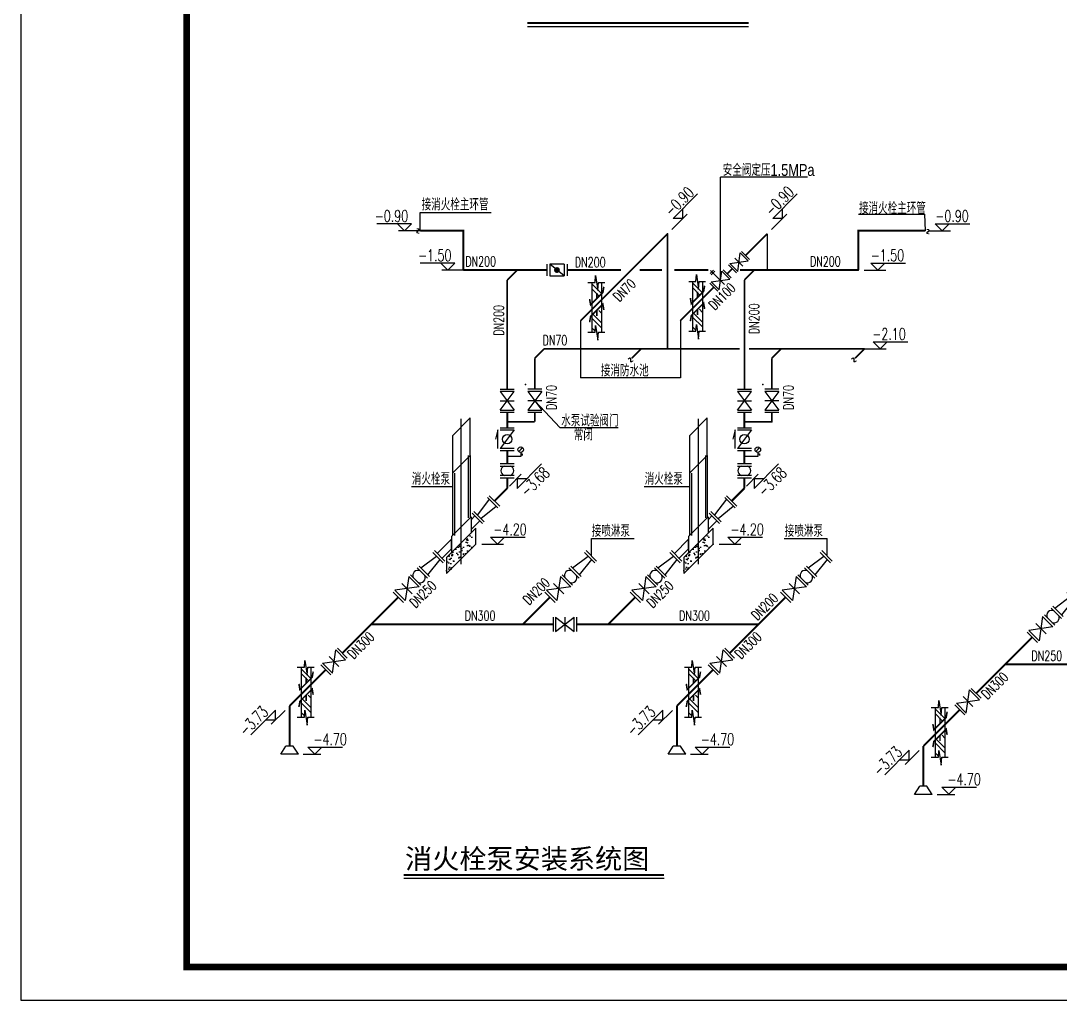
# Model space of a CAD drawing. Extents: x -1920 to 40080, y 2127 to 31827.
# Drawn here: x -1920 to 13751, y 2127 to 16890 of the extents above; entities that cross this region are included whole.
import ezdxf

# ---------------------------------------------------------------- set-up
doc = ezdxf.new("R2010")
doc.units = 0
doc.header["$LTSCALE"] = 1000
for name, pattern in [('ACAD_ISO04W100', [30.5, 24, -3, 0.5, -3]), ('ACAD_ISO05W100', [33, 24, -3, 0, -3, 0, -3]), ('CONTINOUS', [0])]:
    doc.linetypes.add(name, pattern=pattern)
for name, color, linetype in [('0STXT标注', 3, 'Continuous'), ('0SX消火栓', 1, 'ACAD_ISO04W100'), ('0标高', 3, 'Continuous'), ('0管径', 2, 'Continuous'), ('0附件', 2, 'Continuous'), ('CXHS', 6, 'ACAD_ISO04W100'), ('CZP', 30, 'ACAD_ISO05W100'), ('FM', 60, 'Continuous'), ('YT', 3, 'Continuous'), ('建-图框', 4, 'Continuous'), ('普消', 6, 'Continuous'), ('标注', 3, 'Continuous'), ('辅助', 7, 'Continuous')]:
    doc.layers.add(name, color=color, linetype=linetype)
doc.styles.add('BZ', font='romant.shx', dxfattribs={"width": 0.7, "bigfont": 'hztxt.shx'})
doc.styles.add('ROMANT', font='romant.shx', dxfattribs={"width": 0.7, "height": 300})
doc.styles.add('TYDXXD', font='sltxt.shx', dxfattribs={"width": 0.8, "bigfont": 'hztxt.shx'})
doc.styles.add('黑体', font='simhei.ttf')

# ---------------------------------------------------------------- blocks, each defined once
blk = doc.blocks.new('B5')
at = {"layer": 'FM'}
for p, q in [((-6, -1.5), (-6, 1.5)), ((-5.5, 1.5), (-5.5, -1.5)), ((-5.49, 0.56), (-1.5, 1)), ((-1.5, -1.5), (-1.5, 1.5)), ((-1, 1.5), (-1, -1.5)), ((1, -1.5), (1, 1.5)), ((1.5, -1.5), (1.5, 1.5)), ((1.5, 1.5), (5.5, -1.5)), ((1.5, -1.5), (5.5, 1.5)), ((5.5, 1.5), (5.5, -1.5)), ((6, -1.5), (6, 1.5)), ((-1.5, -1), (-5.49, -0.44))]:
    blk.add_line(p, q, dxfattribs=at)
for centre, start, end in [((0, 0.31), 18.9005, 161.0974), ((0, -0.31), 198.9005, 341.0974)]:
    blk.add_arc(centre, 1.06, start, end, dxfattribs=at)
blk = doc.blocks.new('A$C701E7569')
at = {"layer": '辅助', "color": 9}
for p, q in [((86, 697), (93, 780)), ((93, 780), (120, 601)), ((0, 697), (86, 697)), ((47, 697), (47, 93)), ((164, 563), (47, 680)), ((120, 601), (127, 697)), ((127, 697), (204, 697)), ((165, 697), (165, 96)), ((136, 532), (46, 622)), ((148, 544), (64, 461)), ((148, 403), (64, 319)), ((164, 210), (46, 328)), ((165, 150), (47, 268)), ((164, 328), (130, 361)), ((87, 110), (46, 151)), ((86, 96), (93, 179)), ((93, 179), (119, 0)), ((0, 96), (86, 96)), ((119, 0), (126, 96)), ((126, 96), (204, 96))]:
    blk.add_line(p, q, dxfattribs=at)
at = {"layer": '辅助', "const_width": 19}
for points in [[(20, 497), (32, 428), (180, 576), (192, 645)], [(106, 502), (106, 572)], [(20, 218), (32, 287), (180, 435), (192, 366)], [(106, 291), (106, 361)]]:
    blk.add_lwpolyline(points, dxfattribs=at)

msp = doc.modelspace()

# ---------------------------------------------------------------- hatches: boundary and pattern name
at = {"layer": 'YT'}
h = msp.add_hatch(dxfattribs=at)
h.set_pattern_fill('AR-CONC', color=9, scale=24, style=0)
h.set_pattern_definition([(50, (-281214.12, -468471.19), (172.142444, -15.060512), [18, -198]), (355, (-281214.12, -468471.19), (-33.30032, 180.52611), [14.4, -158.4]), (100.4514, (-281199.78, -468472.44), (138.84225, 165.46549), [15.297646, -168.274107]), (46.1842, (-281214.12, -468423.19), (256.13785, -39.72456), [27, -297]), (96.6356, (-281192.78, -468426.5), (224.31905, 233.78829), [22.94647, -252.41112]), (351.1842, (-281214.12, -468423.19), (224.31887, 233.78846), [21.6, -237.6]), (21, (-281190.12, -468435.19), (143.257693, -96.628534), [18, -198]), (326, (-281190.12, -468435.19), (58.39568, 174.03601), [14.4, -158.4]), (71.4514, (-281178.18, -468443.24), (201.65343, 77.40732), [15.297646, -168.274107]), (37.5, (-281214.12, -468471.186), (2.918365, 79.894525), [0, -156.48, 0, -160.8, 0, -159]), (7.5, (-281214.12, -468471.19), (63.136689, 94.658811), [0, -91.68, 0, -152.88, 0, -60.6]), (327.5, (-281267.64, -468471.186), (128.117385, -5.413169), [0, -60, 0, -187.2, 0, -248.4]), (317.5, (-281291.64, -468471.19), (139.96468, 24.025196), [0, -78, 0, -124.32, 0, -176.4])])
h.paths.add_polyline_path([(4500.5, 8558.8), (4942.6, 9000.9), (4942.6, 9240.7), (4500.5, 8798.5)])
h = msp.add_hatch(dxfattribs=at)
h.set_pattern_fill('AR-CONC', color=9, scale=24, style=0)
h.set_pattern_definition([(50, (-277639.45, -468471.19), (172.142444, -15.060512), [18, -198]), (355, (-277639.45, -468471.19), (-33.30032, 180.52611), [14.4, -158.4]), (100.4514, (-277625.1, -468472.44), (138.84225, 165.46549), [15.297646, -168.274107]), (46.1842, (-277639.45, -468423.19), (256.13785, -39.72456), [27, -297]), (96.6356, (-277618.1, -468426.5), (224.31905, 233.78829), [22.94647, -252.41112]), (351.1842, (-277639.45, -468423.19), (224.31887, 233.78846), [21.6, -237.6]), (21, (-277615.45, -468435.19), (143.257693, -96.628534), [18, -198]), (326, (-277615.45, -468435.19), (58.39568, 174.03601), [14.4, -158.4]), (71.4514, (-277603.51, -468443.24), (201.65343, 77.40732), [15.297646, -168.274107]), (37.5, (-277639.45, -468471.186), (2.918365, 79.894525), [0, -156.48, 0, -160.8, 0, -159]), (7.5, (-277639.45, -468471.19), (63.136689, 94.658811), [0, -91.68, 0, -152.88, 0, -60.6]), (327.5, (-277692.97, -468471.186), (128.117385, -5.413169), [0, -60, 0, -187.2, 0, -248.4]), (317.5, (-277716.97, -468471.19), (139.96468, 24.025196), [0, -78, 0, -124.32, 0, -176.4])])
h.paths.add_polyline_path([(8075.1, 8558.8), (8517.3, 9000.9), (8517.3, 9240.7), (8075.1, 8798.5)])

# ---------------------------------------------------------------- linework, layer by layer
for p, q in [((5717.7, 16804.6), (9052.8, 16804.6)), ((3853.2, 3965.1), (7778.6, 3965.1))]:
    msp.add_line(p, q)
at = {"color": 3, "linetype": 'ByBlock'}
for p, q in [((5308.8, 11338, 0), (5520.5, 11338, 0)), ((5308.8, 11302.7, 0), (5520.5, 11020.5, 0)), ((5308.8, 11020.4, 0), (5520.5, 11302.7, 0)), ((5520.5, 11302.7, 0), (5308.8, 11302.7, 0)), ((8883.4, 11338, 0), (9095.1, 11338, 0)), ((8883.4, 11302.7, 0), (9095.1, 11020.5, 0)), ((8883.4, 11020.4, 0), (9095.1, 11302.7, 0)), ((9095.1, 11302.7, 0), (8883.4, 11302.7, 0)), ((5308.8, 11161.6, 0), (5520.5, 11161.6, 0)), ((8883.4, 11161.6, 0), (9095.1, 11161.6, 0)), ((5308.8, 11020.4, 0), (5520.5, 11020.5, 0)), ((5520.5, 10985.2, 0), (5308.8, 10985.2, 0)), ((8883.4, 11020.4, 0), (9095.1, 11020.5, 0)), ((9095.1, 10985.2, 0), (8883.4, 10985.2, 0)), ((5273.5, 10722.9, 0), (5238.2, 10581.8, 0)), ((5273.5, 10440.7, 0), (5273.5, 10722.9, 0)), ((5520.5, 10751.7, 0), (5308.8, 10751.7, 0)), ((5308.8, 10722.9, 0), (5520.5, 10722.9, 0)), ((5520.5, 10722.9, 0), (5308.8, 10440.7, 0)), ((8848.2, 10722.9, 0), (8812.9, 10581.8, 0)), ((8848.2, 10440.7, 0), (8848.2, 10722.9, 0)), ((9095.1, 10751.7, 0), (8883.4, 10751.7, 0)), ((8883.4, 10722.9, 0), (9095.1, 10722.9, 0)), ((9095.1, 10722.9, 0), (8883.5, 10440.7, 0)), ((5520.5, 10440.7, 0), (5308.8, 10440.7, 0)), ((5308.8, 10411.9, 0), (5520.5, 10411.9, 0)), ((5594.2, 10402.3, 0), (5639.2, 10447.3, 0)), ((5617.3, 10382.9, 0), (5617.3, 10323.1, 0)), ((5617.3, 10361.7, 0), (5640.7, 10361.7, 0)), ((5639.2, 10447.3, 0), (5618.1, 10436.8, 0)), ((5640.7, 10361.7, 0), (5640.7, 10338.7, 0)), ((9095.1, 10440.7, 0), (8883.5, 10440.7, 0)), ((8883.5, 10411.9, 0), (9095.1, 10411.9, 0)), ((9168.9, 10402.3, 0), (9213.9, 10447.3, 0)), ((9191.9, 10382.9, 0), (9191.9, 10323.1, 0)), ((9191.9, 10361.7, 0), (9215.4, 10361.7, 0)), ((9213.9, 10447.3, 0), (9192.7, 10436.8, 0)), ((9215.4, 10361.7, 0), (9215.4, 10338.7, 0)), ((5520.4, 10213.9, 0), (5308.8, 10213.9, 0)), ((5617.3, 10323.1, 0), (5414.4, 10323.1, 0)), ((9095.1, 10213.9, 0), (8883.4, 10213.9, 0)), ((9191.9, 10323.1, 0), (8989, 10323.1, 0)), ((5308.8, 10178.6, 0), (5520.4, 10178.6, 0)), ((5520.4, 10037.3, 0), (5308.8, 10037.3, 0)), ((8883.4, 10178.6, 0), (9095.1, 10178.6, 0)), ((9095.1, 10037.3, 0), (8883.4, 10037.3, 0)), ((5308.8, 10002, 0), (5520.4, 10002, 0)), ((8883.4, 10002, 0), (9095.1, 10002, 0))]:
    msp.add_line(p, q, dxfattribs=at)
at = {"const_width": 30}
for points in [[(5717.7, 16854.6), (9052.8, 16854.6)], [(3853.2, 4015.1), (7778.6, 4015.1)]]:
    msp.add_lwpolyline(points, dxfattribs=at)
at = {"color": 3, "linetype": 'ByBlock', "const_width": 25, "elevation": 0}
for points in [[(5563.2, 13132), (5414.6, 12983.4)], [(9137.8, 13132), (8989.3, 12983.4)]]:
    msp.add_lwpolyline(points, dxfattribs=at)
at = {"color": 3, "linetype": 'ByBlock', "extrusion": (-1.4405e-10, -1.09487e-09, 1), "elevation": 0}
for points, const_width in [([(5414.6, 11338), (5414.6, 12983.4)], 25), ([(8989.3, 11868.1), (8989.3, 12983.4)], 25), ([(8989.3, 11338), (8989.3, 11868.1)], 25), ([(5414.6, 10751.7), (5414.6, 10985.2)], 30), ([(8989.3, 10751.7), (8989.3, 10985.2)], 30), ([(5414.6, 10213.9), (5414.6, 10411.9)], 30), ([(8989.3, 10213.9), (8989.3, 10411.9)], 30)]:
    msp.add_lwpolyline(points, dxfattribs=dict(at, const_width=const_width))
at = {"color": 3, "linetype": 'ByBlock', "const_width": 30}
for points in [[(5414.6, 10213.9), (5414.6, 10411.9)], [(8989.3, 10213.9), (8989.3, 10411.9)], [(5414.6, 9843.8), (5414.6, 10002)], [(8989.3, 9843.8), (8989.3, 10002)], [(5222.1, 9651.3), (5414.6, 9843.8)], [(8796.8, 9651.3), (8989.3, 9843.8)]]:
    msp.add_lwpolyline(points, dxfattribs=at)
at = {"color": 3, "linetype": 'ByBlock'}
for centre, radius in [((5414.6, 10581.8, 0), 70.6), ((8989.3, 10581.8, 0), 70.6), ((5617.3, 10425.2, 0), 42.3), ((9191.9, 10425.2, 0), 42.3)]:
    msp.add_circle(centre, radius, dxfattribs=at)
for centre, start, end in [((5392.7, 10107.8, 0), 108.90235, 251.09924), ((5436.6, 10107.8, 0), 288.90235, 71.09924), ((8967.3, 10107.8, 0), 108.90235, 251.09924), ((9011.2, 10107.8, 0), 288.90235, 71.09924)]:
    msp.add_arc(centre, 74.6, start, end, dxfattribs=at)
at = {"layer": '0SX消火栓', "linetype": 'CONTINOUS', "const_width": 30}
for points in [[(4754.7, 13133.1), (4754.7, 13725.9), (4102.2, 13725.9)], [(10705.4, 13133.1), (10705.4, 13725.9), (11718.9, 13725.9)], [(4754.7, 13133.1), (6011.5, 13133.1)], [(6316.3, 13133.1), (7131.7, 13133.1)], [(7410.4, 13133.1), (7747.6, 13133.1)], [(7934.3, 13133.1), (8444.8, 13133.1)], [(8924.5, 13133.1), (10705.4, 13133.1)], [(3771.8, 8201.9), (3362.6, 7792.8)], [(6058.4, 8201.9), (5649.3, 7792.8)], [(7346.4, 8201.9), (6937.3, 7792.8)], [(9611.2, 8201.9), (9202.1, 7792.8)], [(3362.6, 7792.8), (2927.7, 7357.8)], [(3362.6, 7792.8), (6106, 7792.8)], [(6458.8, 7792.8), (9202.1, 7792.8)], [(9202.1, 7792.8), (8767.2, 7357.8)], [(13329.2, 7597.1), (12920.1, 7188)], [(2678.2, 7108.3), (2131.8, 6561.9)], [(8517.7, 7108.3), (7971.3, 6561.9)], [(12920.1, 7188), (12485.1, 6753)], [(12920.1, 7188), (16371.2, 7188)], [(2131.8, 6561.9), (2131.8, 5956.6)], [(7971.3, 6561.9), (7971.3, 5956.6)], [(12235.7, 6503.5), (11689.2, 5957.1)], [(11689.2, 5957.1), (11689.2, 5351.8)]]:
    msp.add_lwpolyline(points, dxfattribs=at)
at = {"layer": '0标高', "color": 2, "linetype": 'Continuous'}
for p, q in [((7914.4, 13911.2, 0), (8283.7, 14280.5, 0)), ((9417.5, 13911.2, 0), (9786.8, 14280.5, 0)), ((8063.3, 13911.2, 0), (8063.3, 14060.2, 0)), ((9566.4, 13911.2, 0), (9566.4, 14060.2, 0)), ((3971, 13831.3), (3448.7, 13831.3)), ((3865.7, 13725.9), (3760.3, 13831.3)), ((3865.7, 13725.9), (3971, 13831.3)), ((8063.3, 13911.2, 0), (7914.4, 13911.2, 0)), ((9566.4, 13911.2, 0), (9417.5, 13911.2, 0)), ((11973.4, 13725.9), (11868.1, 13831.3)), ((11868.1, 13831.3), (12390.5, 13831.3)), ((11973.4, 13725.9), (12078.8, 13831.3)), ((4623.4, 13238.5), (4101.1, 13238.5)), ((4518.1, 13133.1), (4412.7, 13238.5)), ((4518.1, 13133.1), (4623.4, 13238.5)), ((11000.2, 13133.1), (10894.8, 13238.5)), ((10894.8, 13238.5), (11417.2, 13238.5)), ((11000.2, 13133.1), (11105.5, 13238.5)), ((11037.4, 11946.8, 0), (10932.1, 12052.2, 0)), ((10932.1, 12052.2, 0), (11454.5, 12052.2, 0)), ((11037.4, 11946.8, 0), (11142.8, 12052.2, 0)), ((5561.9, 9840.6), (5931.3, 10209.9)), ((9136.6, 9840.6), (9505.9, 10209.9)), ((5561.9, 9989.6), (5710.9, 9989.6)), ((5561.9, 9989.6), (5561.9, 9840.6)), ((9136.6, 9989.6), (9285.6, 9989.6)), ((9136.6, 9989.6), (9136.6, 9840.6)), ((5269.4, 9000.9), (5164.1, 9106.3)), ((5164.1, 9106.3), (5686.4, 9106.3)), ((5269.4, 9000.9), (5374.8, 9106.3)), ((8844.1, 9000.9), (8738.7, 9106.3)), ((8738.7, 9106.3), (9261.1, 9106.3)), ((8844.1, 9000.9), (8949.4, 9106.3)), ((1918.3, 6499), (1549, 6129.6)), ((1918.3, 6350), (1918.3, 6499)), ((7757.8, 6499), (7388.5, 6129.6)), ((7757.8, 6350), (7757.8, 6499)), ((1918.3, 6350), (1769.3, 6350)), ((7757.8, 6350), (7608.8, 6350)), ((2515.6, 5835.8), (2410.3, 5941.1)), ((2410.3, 5941.1), (2932.6, 5941.1)), ((2515.6, 5835.8), (2620.9, 5941.1)), ((8355.1, 5835.8), (8249.8, 5941.1)), ((8249.8, 5941.1), (8772.1, 5941.1)), ((8355.1, 5835.8), (8460.4, 5941.1)), ((11475.8, 5894.1), (11106.4, 5524.8)), ((11475.8, 5745.2), (11475.8, 5894.1)), ((11475.8, 5745.2), (11326.8, 5745.2)), ((12073.1, 5230.9), (11967.7, 5336.3)), ((11967.7, 5336.3), (12490.1, 5336.3)), ((12073.1, 5230.9), (12178.4, 5336.3))]:
    msp.add_line(p, q, dxfattribs=at)
at = {"layer": '0标高', "color": 9}
for p, q in [((7896.8, 13743.1, 0), (8127.9, 13974.2, 0)), ((9399.9, 13743.1, 0), (9631, 13974.2, 0)), ((4102.2, 13724.8), (3775.5, 13724.8)), ((11768.8, 13724.8), (12095.6, 13724.8)), ((4754.7, 13132.1), (4427.9, 13132.1)), ((10795.5, 13132.1), (11122.3, 13132.1)), ((10800.9, 11945.7, 0), (11127.6, 11945.7, 0)), ((5447.4, 9876.6), (5624.9, 10054.1)), ((9022.1, 9876.6), (9199.6, 10054.1)), ((5032.8, 8999.9), (5359.6, 8999.9)), ((8607.5, 8999.9), (8934.3, 8999.9)), ((2065.6, 6495.8), (1855.3, 6285.4)), ((7905.1, 6495.8), (7694.8, 6285.4)), ((2336.6, 5834.7), (2605.8, 5834.7)), ((8176.1, 5834.7), (8445.3, 5834.7)), ((11623.1, 5890.9), (11412.8, 5680.6)), ((11894.1, 5229.9), (12163.3, 5229.9))]:
    msp.add_line(p, q, dxfattribs=at)
for p in [(7832.3, 13680.1, 0), (7832.3, 13680.1, 0), (10705.4, 13133.1), (9403.3, 11945.7, 0), (9403.3, 10846.7, 0), (8517.3, 9000.9)]:
    msp.add_point(p, dxfattribs=at)
at = {"layer": '0管径', "color": 9}
for p in [(5690.6, 11409.6, 0), (9265.3, 11409.6, 0)]:
    msp.add_point(p, dxfattribs=at)
at = {"layer": '0附件', "color": 60, "linetype": 'ByBlock'}
for p, q in [((8888.2, 13113.2, 0), (8928.1, 13392.6, 0)), ((9047.9, 13272.8, 0), (8928.1, 13392.6, 0)), ((8948.1, 13412.5, 0), (9067.8, 13292.8, 0)), ((8748.5, 13213, 0), (8868.2, 13093.2, 0)), ((8768.5, 13232.9, 0), (9047.9, 13272.8, 0)), ((8768.5, 13232.9, 0), (8888.2, 13113.2, 0)), ((8847.2, 13313.8, 0), (8968, 13193, 0)), ((8473, 13080.2, 0), (8524.4, 13131.6, 0)), ((8479.3, 13125, 0), (8689.7, 12914.7, 0)), ((8490.7, 13062.5, 0), (8542.1, 13113.9, 0)), ((8609.8, 12834.8, 0), (8649.8, 13114.2, 0)), ((8769.5, 12994.5, 0), (8649.8, 13114.2, 0)), ((8669.7, 13134.2, 0), (8789.5, 13014.4, 0)), ((8470.1, 12934.6, 0), (8589.9, 12814.9, 0)), ((8490.1, 12954.6, 0), (8769.5, 12994.5, 0)), ((8490.1, 12954.6, 0), (8609.8, 12834.8, 0)), ((6106, 7898.6), (6106, 7686.9)), ((6141.2, 7898.6), (6141.2, 7686.9)), ((6141.2, 7686.9), (6423.5, 7898.6)), ((6141.2, 7898.6), (6423.5, 7686.9)), ((6282.4, 7898.6), (6282.4, 7686.9)), ((6423.5, 7686.9), (6423.5, 7898.6)), ((6458.8, 7898.6), (6458.8, 7686.9)), ((2778, 7058.4), (2827.9, 7407.7)), ((2977.5, 7258), (2827.9, 7407.7)), ((2852.8, 7432.6), (3002.5, 7283)), ((8617.5, 7058.4), (8667.4, 7407.7)), ((8817, 7258), (8667.4, 7407.7)), ((8692.3, 7432.6), (8842, 7283)), ((2628.3, 7208.1), (2977.5, 7258)), ((2728.1, 7307.9), (2877.8, 7158.2)), ((8467.8, 7208.1), (8817, 7258)), ((8567.6, 7307.9), (8717.3, 7158.2)), ((2603.3, 7183.2), (2753, 7033.5)), ((2628.3, 7208.1), (2778, 7058.4)), ((8442.8, 7183.2), (8592.5, 7033.5)), ((8467.8, 7208.1), (8617.5, 7058.4)), ((12335.5, 6453.6), (12385.4, 6802.9)), ((12535, 6653.2), (12385.4, 6802.9)), ((12410.3, 6827.8), (12560, 6678.2)), ((12185.8, 6603.3), (12535, 6653.2)), ((12185.8, 6603.3), (12335.5, 6453.6)), ((12285.6, 6703.1), (12435.3, 6553.4)), ((12160.8, 6578.4), (12310.5, 6428.7))]:
    msp.add_line(p, q, dxfattribs=at)
at = {"layer": '0附件', "color": 60}
for p, q in [((6011.5, 13220.2, 0), (6011.5, 13046, 0)), ((6055.1, 13220.2, 0), (6055.1, 13046, 0)), ((6272.8, 13220.2, 0), (6055.1, 13220.2, 0)), ((6272.8, 13046, 0), (6055.1, 13220.2, 0)), ((6272.8, 13220.2, 0), (6272.8, 13046, 0)), ((6316.3, 13220.2, 0), (6316.3, 13046, 0)), ((6055.1, 13046, 0), (6272.8, 13046, 0))]:
    msp.add_line(p, q, dxfattribs=at)
at = {"layer": '0附件', "color": 60, "extrusion": (-1.4405e-10, -1.09487e-09, 1), "const_width": 43.5, "elevation": 0}
msp.add_lwpolyline([(6185.7, 13133.1, -1), (6142.2, 13133.1, -1)], format="xyb", close=True, dxfattribs=at)
at = {"layer": 'CXHS', "color": 4, "linetype": 'ByBlock'}
for p, q in [((5934.5, 11337.9, 0), (5722.8, 11337.9, 0)), ((5934.5, 11302.7, 0), (5722.8, 11302.7, 0)), ((5722.8, 11302.7, 0), (5934.4, 11020.4, 0)), ((5934.5, 11302.7, 0), (5722.8, 11020.4, 0)), ((9509.1, 11302.7, 0), (9297.4, 11302.7, 0)), ((9297.4, 11302.7, 0), (9509.1, 11020.4, 0)), ((9509.1, 11302.7, 0), (9297.4, 11020.4, 0)), ((9509.1, 11337.9, 0), (9297.5, 11337.9, 0)), ((5934.4, 11161.5, 0), (5722.8, 11161.5, 0)), ((9509.1, 11161.5, 0), (9297.4, 11161.5, 0)), ((5722.8, 11020.4, 0), (5934.4, 11020.4, 0)), ((5934.4, 10985.1, 0), (5722.8, 10985.1, 0)), ((9297.4, 11020.4, 0), (9509.1, 11020.4, 0)), ((9509.1, 10985.1, 0), (9297.4, 10985.1, 0))]:
    msp.add_line(p, q, dxfattribs=at)
at = {"layer": 'CXHS', "color": 4, "linetype": 'ByBlock', "const_width": 25, "elevation": 0}
for points in [[(7832.3, 13680.1), (6520.7, 12368.5)], [(9335.4, 13680.1), (9007.9, 13352.7)], [(8808.4, 13153.1), (8729.6, 13074.3)], [(8530, 12874.7), (8023.8, 12368.5)], [(5970.9, 11945.7), (5828.7, 11803.5)], [(7433.5, 11945.5), (7291.3, 11803.2)], [(9545.6, 11945.5), (9403.3, 11803.2)], [(10800.9, 11945.5), (10658.6, 11803.2)]]:
    msp.add_lwpolyline(points, dxfattribs=at)
at = {"layer": 'CXHS', "color": 4, "linetype": 'ByBlock', "extrusion": (-1.4405e-10, -1.09487e-09, 1), "const_width": 25, "elevation": 0}
for points in [[(7832.3, 11945.7), (7832.3, 13680.1)], [(9335.4, 13133.1), (9335.4, 13680.1)], [(8896.2, 11945.7), (5970.9, 11945.7)], [(8916.6, 11945.7), (8896.2, 11945.7)], [(10800.9, 11945.7), (9059.4, 11945.7)]]:
    msp.add_lwpolyline(points, dxfattribs=at)
at = {"layer": 'CXHS', "color": 4, "linetype": 'ByBlock', "extrusion": (1.43973e-10, -1.09488e-09, 1), "const_width": 25, "elevation": 0}
for points in [[(5828.6, 11337.9), (5828.7, 11803.5)], [(9403.3, 11337.9), (9403.3, 11803.2)], [(5828.6, 10846.7), (5828.6, 10985.1)], [(9403.3, 10846.7), (9403.3, 10985.1)], [(5414.6, 10846.8), (5828.6, 10846.7)], [(8989.3, 10846.8), (9403.3, 10846.7)]]:
    msp.add_lwpolyline(points, dxfattribs=at)
at = {"layer": 'CZP', "color": 60, "linetype": 'ByBlock'}
for p, q in [((3824.2, 8409.3), (3980.1, 8253.4)), ((6110.9, 8409.3), (6266.8, 8253.4)), ((7398.9, 8409.3), (7554.8, 8253.4)), ((9663.7, 8409.3), (9819.6, 8253.4)), ((13381.7, 7804.5), (13537.6, 7648.6))]:
    msp.add_line(p, q, dxfattribs=at)
at = {"layer": 'FM'}
for p, q in [((5300.1, 9573.3), (5144.1, 9729.2)), ((8874.7, 9573.3), (8718.8, 9729.2)), ((5144.1, 9677.2), (4966.2, 9440.7)), ((5018.1, 9388.7), (5248.1, 9573.3)), ((5118.2, 9703.2), (5274.1, 9547.3)), ((8718.8, 9677.2), (8540.8, 9440.7)), ((8592.8, 9388.7), (8822.8, 9573.3)), ((8692.8, 9703.2), (8848.7, 9547.3)), ((4884.3, 9469.4), (5040.2, 9313.4)), ((5066.2, 9339.4), (4910.3, 9495.3)), ((8458.9, 9469.4), (8614.9, 9313.4)), ((8640.8, 9339.4), (8484.9, 9495.3))]:
    msp.add_line(p, q, dxfattribs=at)
at = {"layer": 'YT', "color": 9}
for p, q in [((4855.2, 10903.4), (4587.9, 10636)), ((4721.6, 8699.7), (4721.6, 10892.3)), ((4855.2, 10336.7), (4855.2, 10903.4)), ((8429.9, 10903.4), (8162.5, 10636)), ((8296.2, 8699.7), (8296.2, 10892.3)), ((8429.9, 10336.7), (8429.9, 10903.4)), ((4587.9, 10636), (4587.9, 10069.4)), ((8162.5, 10636), (8162.5, 10069.4)), ((4587.9, 10069.4), (4855.2, 10336.7)), ((4826.1, 10336.7), (4826.1, 9399.6)), ((4855.2, 10336.7), (4855.2, 9399.6)), ((8162.5, 10069.4), (8429.9, 10336.7)), ((8400.8, 10336.7), (8400.8, 9399.6)), ((8429.9, 10336.7), (8429.9, 9399.6)), ((4587.9, 10069.4), (4587.9, 9132.3)), ((4617, 10069.4), (4617, 9132.3)), ((8162.5, 10069.4), (8162.5, 9132.3)), ((8191.6, 10069.4), (8191.6, 9132.3)), ((4869.2, 9413.6), (4573.9, 9118.3)), ((4926.5, 9427.2), (4869.2, 9369.9)), ((4869.2, 9413.6), (4869.2, 9167.2)), ((8443.9, 9413.6), (8148.6, 9118.3)), ((8501.1, 9427.2), (8443.9, 9369.9)), ((8443.9, 9413.6), (8443.9, 9167.2)), ((4869.2, 9369.9), (4869.2, 9222.9)), ((4869.2, 9222.9), (5000, 9353.6)), ((8443.9, 9369.9), (8443.9, 9222.9)), ((8443.9, 9222.9), (8574.7, 9353.6)), ((4942.6, 9240.7), (4500.5, 8798.5)), ((4573.9, 9118.3), (4573.9, 8871.9)), ((4942.6, 9000.9), (4942.6, 9240.7)), ((8517.3, 9240.7), (8075.1, 8798.5)), ((8148.6, 9118.3), (8148.6, 8871.9)), ((8517.3, 9000.9), (8517.3, 9240.7)), ((4573.9, 9074.6), (4360.2, 8860.9)), ((4500.5, 8558.8), (4942.6, 9000.9)), ((4573.9, 8931.5), (4573.9, 9074.6)), ((8148.6, 9074.6), (7934.9, 8860.9)), ((8075.1, 8558.8), (8517.3, 9000.9)), ((8148.6, 8931.5), (8148.6, 9074.6)), ((4431.8, 8789.4), (4573.9, 8931.5)), ((4500.5, 8798.5), (4500.5, 8558.8)), ((8006.4, 8789.4), (8148.6, 8931.5)), ((8075.1, 8798.5), (8075.1, 8558.8))]:
    msp.add_line(p, q, dxfattribs=at)
at = {"layer": '建-图框'}
msp.add_lwpolyline([(-1919.5, 2127.2), (40080.5, 2127.2), (40080.5, 31827.2), (-1919.5, 31827.2)], close=True, dxfattribs=at)
at = {"layer": '建-图框', "const_width": 100}
msp.add_lwpolyline([(580.5, 2627.2), (39580.5, 2627.2), (39580.5, 31327.2), (580.5, 31327.2)], close=True, dxfattribs=at)
at = {"layer": '普消', "color": 9}
for p, q in [((9942.2, 14530.7, 0), (8629.8, 14530.7, 0)), ((8629.8, 12974.5, 0), (8629.8, 14530.7, 0)), ((4102.2, 14002.5, 0), (5173, 14002.5, 0)), ((4102.2, 13725.9, 0), (4102.2, 14002.5, 0)), ((10707.5, 13973.1, 0), (11711.6, 13973.1)), ((11718.9, 13725.9), (11710.7, 13973.1)), ((6520.7, 12368.5, 0), (6520.7, 11508, 0)), ((8023.8, 12368.5, 0), (8023.8, 11508, 0)), ((8023.8, 11508, 0), (6520.7, 11508, 0)), ((5828.6, 11161.5, 0), (6211.8, 10753)), ((7088.9, 10753), (6211.8, 10753)), ((3969.5, 9871.5, 0), (4587.9, 9871.5)), ((7479.3, 9871.5, 0), (8162.5, 9871.5, 0)), ((6682.2, 9087.2), (7326.1, 9087.2, 0)), ((6682.2, 8825.6), (6682.2, 9087.2)), ((9591.6, 9086.7, 0), (10235.5, 9086.7)), ((10235.5, 8825.1), (10235.5, 9086.7))]:
    msp.add_line(p, q, dxfattribs=at)
at = {"layer": '标注', "color": 9}
for p, q in [((1998.4, 5834.7), (2078.7, 5956.6)), ((2184.8, 5956.6), (2078.7, 5956.6)), ((2265.1, 5834.7), (2184.8, 5956.6)), ((7837.9, 5834.7), (7918.2, 5956.6)), ((8024.3, 5956.6), (7918.2, 5956.6)), ((8104.6, 5834.7), (8024.3, 5956.6)), ((2265.1, 5834.7), (1998.4, 5834.7)), ((8104.6, 5834.7), (7837.9, 5834.7)), ((11555.9, 5229.9), (11636.2, 5351.8)), ((11742.3, 5351.8), (11636.2, 5351.8)), ((11822.6, 5229.9), (11742.3, 5351.8)), ((11822.6, 5229.9), (11555.9, 5229.9))]:
    msp.add_line(p, q, dxfattribs=at)

# ---------------------------------------------------------------- block references
at = {"layer": 'CZP', "color": 60, "linetype": 'ByBlock', "xscale": 73.50000000053498, "yscale": 73.5, "zscale": 73.49999999976716, "rotation": 225.0008019372347}
for p in [(4084.1, 8513.3), (6370.8, 8513.3), (7658.8, 8513.3), (9923.6, 8513.3), (13641.6, 7908.5)]:
    msp.add_blockref('B5', p, dxfattribs=at)
at = {"layer": '标注', "xscale": 1.25, "yscale": 1.25, "zscale": 1.25}
for p in [(6630.9, 12074, 0), (8149.9, 12089.9, 0), (2248.7, 6274.1), (8088.2, 6274.1), (11806.2, 5669.3)]:
    msp.add_blockref('A$C701E7569', p, dxfattribs=at)

# ---------------------------------------------------------------- texts
at = {"style": '黑体'}
msp.add_text('消火栓泵安装系统图', height=300, dxfattribs=at).set_placement((3874.4, 4109.2))
at = {"layer": '0STXT标注', "color": 60, "style": 'TYDXXD', "width": 0.8}
for s, p in [('安全阀定压1.5MPa', (8663.2, 14551.3, 0)), ('接消火栓主环管', (4123.9, 14031.7, 0)), ('接消火栓主环管', (10717.8, 13976.1, 0)), ('接消防水池', (6826.4, 11528.7, 0)), ('水泵试验阀门', (6228.2, 10773.7, 0)), ('常闭', (6417.1, 10562.5)), ('消火栓泵', (3976, 9896, 0)), ('消火栓泵', (7485.9, 9896, 0)), ('接喷淋泵', (6688.7, 9111.7, 0)), ('接喷淋泵', (9598.1, 9111.2, 0))]:
    msp.add_text(s, height=180, dxfattribs=at).set_placement(p)
at = {"layer": '0标高', "color": 2, "linetype": 'Continuous', "style": 'ROMANT', "width": 0.7}
for s, p in [('-0.90', (7887.9, 13925.2, 0)), ('-0.90', (9399, 13933.2, 0)), ('-3.68', (5714.2, 9699.5)), ('-3.68', (9288.8, 9699.5)), ('-3.73', (1470.2, 6096.7)), ('-3.73', (7309.7, 6096.7)), ('-3.73', (11027.7, 5491.9))]:
    msp.add_text(s, height=175, rotation=45, dxfattribs=at).set_placement(p)
for s, p in [('-0.90', (3416.6, 13859.9)), ('-0.90', (11867.6, 13859.9)), ('-1.50', (4069, 13267.1)), ('-1.50', (10894.4, 13267.1)), ('-2.10', (10918.4, 12080.8, 0)), ('-4.20', (5203.7, 9134.9)), ('-4.20', (8778.4, 9134.9)), ('-4.70', (2492.3, 5973.5)), ('-4.70', (8331.8, 5973.5)), ('-4.70', (12049.8, 5368.7))]:
    msp.add_text(s, height=175, dxfattribs=at).set_placement(p)
at = {"layer": '0管径', "color": 3, "linetype": 'Continuous', "style": 'ROMANT', "width": 0.7}
for s, rotation, p in [('DN200', 359.99999, (4782.4, 13186.9, 0)), ('DN200', 359.99999, (6433.3, 13174.9, 0)), ('DN200', 359.99999, (9978.3, 13186.9, 0)), ('DN70', 44.99999, (7102, 12643.9, 0)), ('DN100', 44.99999, (8542.7, 12518, 0)), ('DN200', 89.99999, (5360.4, 12143.1, 0)), ('DN200', 89.99999, (9211.8, 12166.8, 0)), ('DN200', 44.99999, (5742.4, 8073.9, 0)), ('DN250', 44.99999, (4032.7, 8031, 0)), ('DN250', 44.99999, (7607.4, 8031, 0)), ('DN200', 44.99999, (9182.6, 7842.2, 0)), ('DN300', 359.99999, (4773.2, 7848.3, 0)), ('DN300', 359.99999, (8005.7, 7848.3, 0)), ('DN300', 44.99999, (3096.4, 7257.7, 0)), ('DN300', 44.99999, (8935.9, 7257.7, 0)), ('DN250', 359.99999, (13316.8, 7243.5, 0)), ('DN300', 44.99999, (12653.9, 6652.9, 0))]:
    msp.add_text(s, height=150, rotation=rotation, dxfattribs=at).set_placement(p)
at = {"layer": '0管径', "color": 4, "linetype": 'Continuous', "style": 'ROMANT', "width": 0.7}
for rotation, p in [(359.99599, (5946.9, 12000.8, 0)), (89.99599, (6154.6, 11025.3, 0)), (89.99599, (9729.3, 11025.3, 0))]:
    msp.add_text('DN70', height=150, rotation=rotation, dxfattribs=at).set_placement(p)
at = {"layer": '0附件', "style": 'BZ', "width": 0.7}
for rotation, p in [(90, (4120.4, 13676.5, 0)), (90, (11812.3, 13666.8, 0)), (135, (7344.1, 11783.6, 0)), (135, (10711.4, 11783.6, 0))]:
    msp.add_text('~', height=125, rotation=rotation, dxfattribs=at).set_placement(p)

doc.saveas('drawing.dxf')
